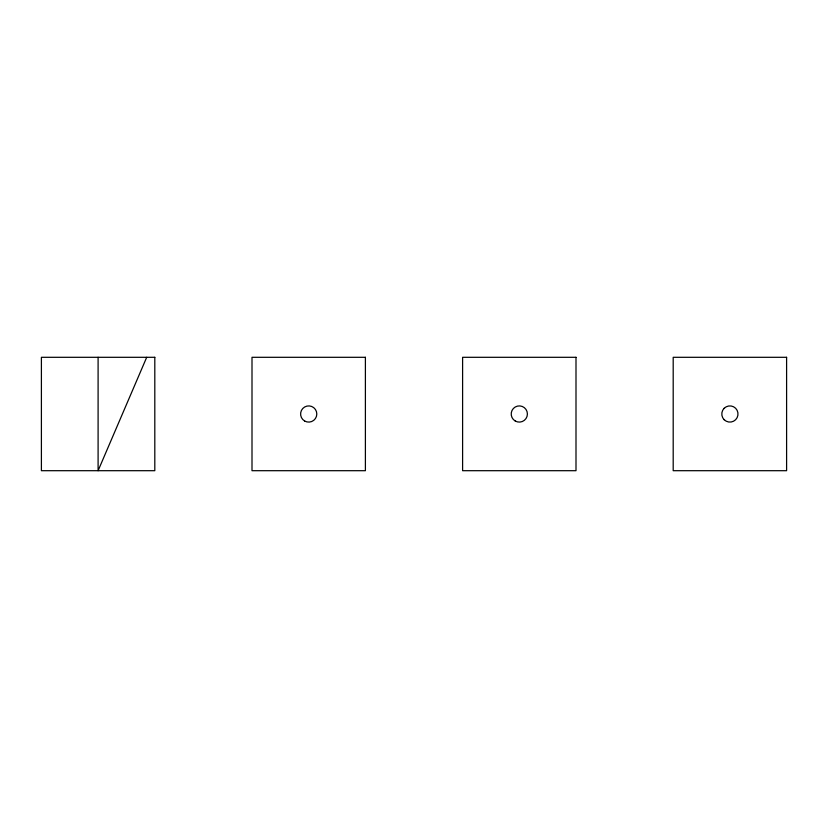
<?xml version="1.0" encoding="UTF-8"?>
<svg xmlns="http://www.w3.org/2000/svg" width="828" height="828" viewBox="0 0 828 828"><rect width="100%" height="100%" fill="white"/><g stroke="black" fill="none" stroke-linecap="round" stroke-linejoin="round"><path stroke-width="1.24" d="M146.701 357.303L98.097 470.697L98.097 357.303M724.189 419.724A8.208 8.135 -90 0 0 735.626 419.724A8.063 7.99 -90 0 0 735.626 408.266A8.208 8.135 -90 0 0 724.189 408.276M724.169 419.734A8.063 7.99 -90 0 1 724.169 408.266M154.805 357.303L41.4 357.303L41.4 470.697L154.805 470.697L154.805 357.303M365.396 357.303L252.002 357.303L252.002 470.697L365.396 470.697L365.396 357.303M575.998 357.303L462.604 357.303L462.604 470.697L575.998 470.697L575.998 357.303M786.6 357.303L673.195 357.303L673.195 470.697L786.6 470.697L786.6 357.303M304.652 421.017A8.104 8.104 0 0 0 316.803 414A8.104 8.104 0 0 0 304.652 406.983A8.104 8.104 0 0 0 304.652 421.017M515.254 421.017A8.104 8.104 0 0 0 527.405 414A8.104 8.104 0 0 0 515.254 406.983A8.104 8.104 0 0 0 515.254 421.017"/></g></svg>
